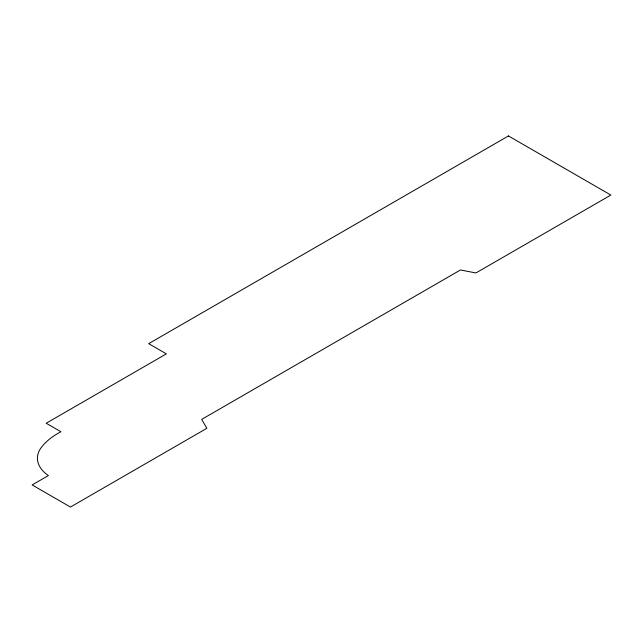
<?xml version="1.0" encoding="UTF-8"?>
<svg xmlns="http://www.w3.org/2000/svg" width="643" height="643" viewBox="0 0 643 643"><rect width="100%" height="100%" fill="white"/><g stroke="black" fill="none" stroke-linecap="round" stroke-linejoin="round"><path stroke-width="0.96" d="M508.46 135.946L148.694 343.659L166.368 353.867L46.2 423.247L60.932 431.75A79.676 45.999 0 0 0 41.385 447.367A46.714 26.966 0 0 0 48.37 475.579L32.15 484.943L70.449 507.054L206.845 428.31L201.693 419.381L460.46 269.98L475.933 272.954L610.85 195.062L508.46 135.946"/></g></svg>
